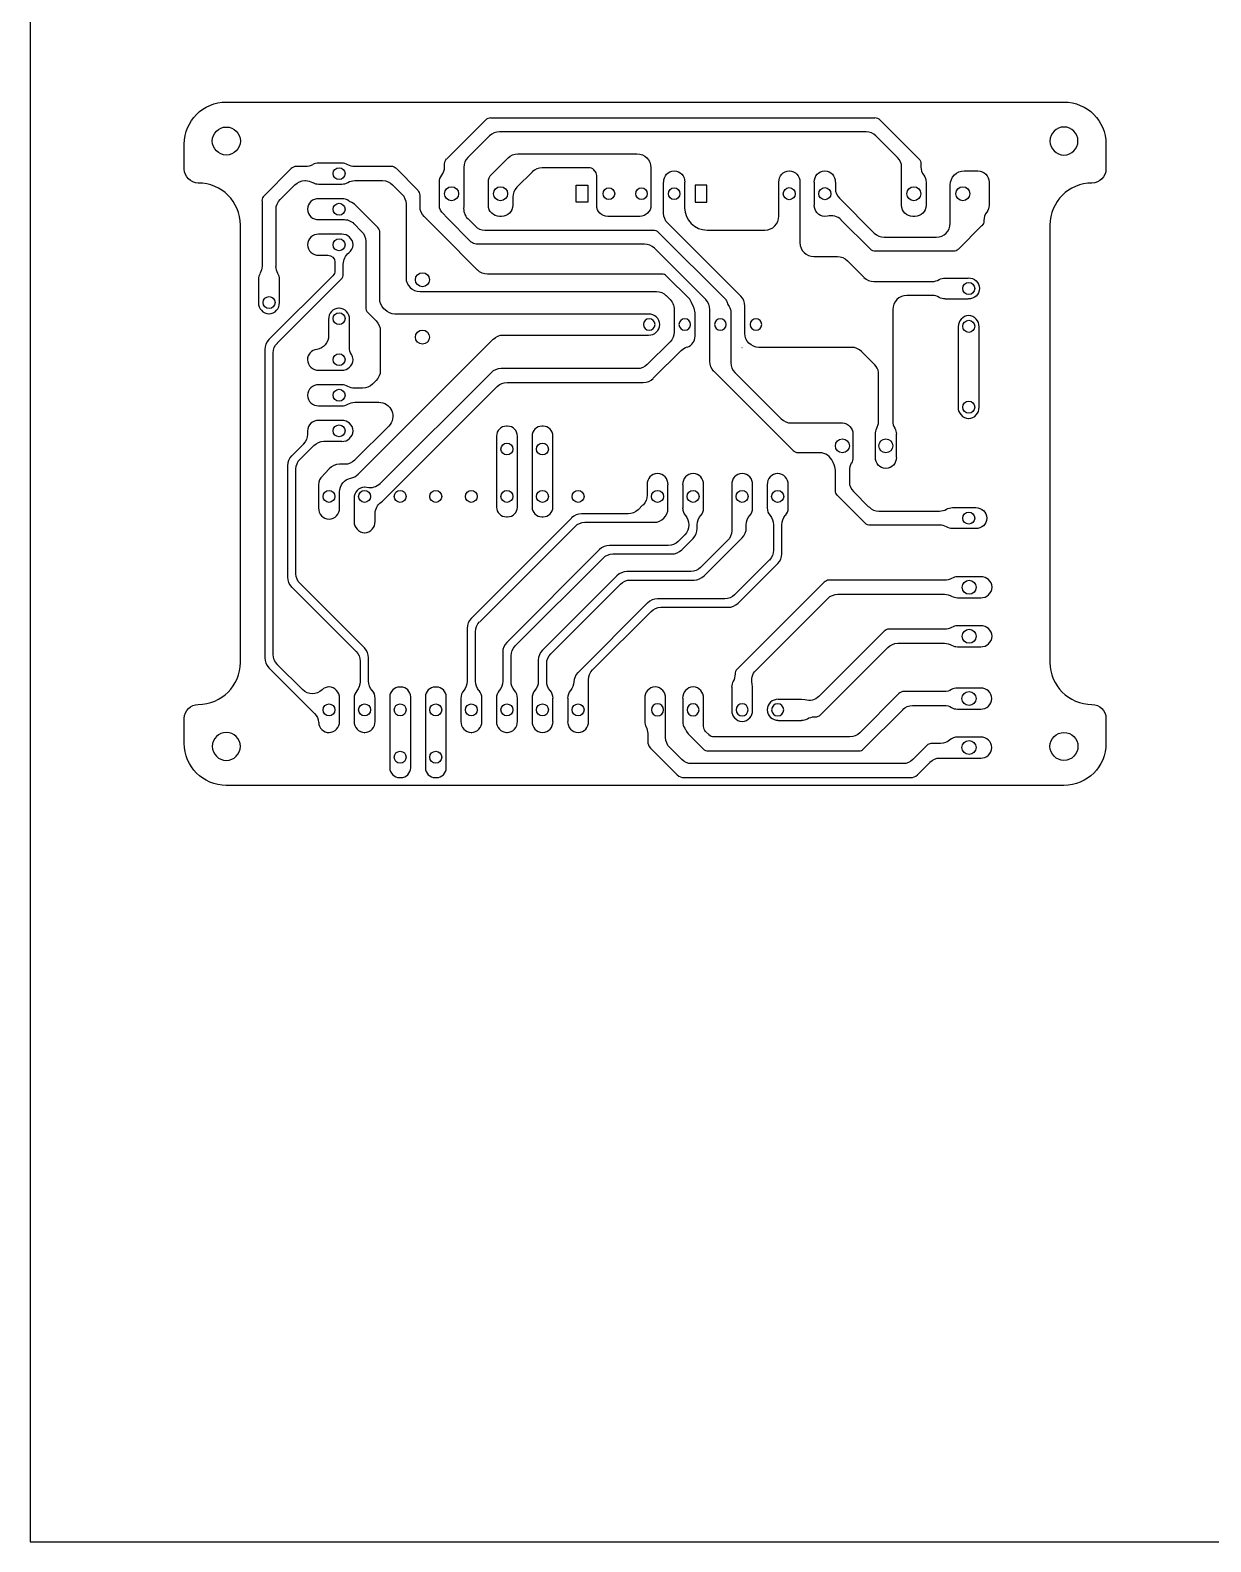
# Model space of a CAD drawing. Extents: x 112 to 478, y -155 to 77.
# Drawn here: x 112 to 196.3, y -155 to -47.1 of the extents above; entities that cross this region are included whole.
import ezdxf

# ---------------------------------------------------------------- set-up
doc = ezdxf.new("R2010")
doc.units = 0
for name, color, linetype in [('DEFAULT', 7, 'CONTINUOUS'), ('HOLES', 7, 'CONTINUOUS'), ('TRACES', 150, 'CONTINUOUS')]:
    doc.layers.add(name, color=color, linetype=linetype)

msp = doc.modelspace()

# ---------------------------------------------------------------- linework, layer by layer
at = {"layer": 'DEFAULT'}
for p, q in [((112, 76.67), (112, -155)), ((126, -52.22), (185.8, -52.22)), ((123, -57), (123, -55.22)), ((188.8, -55.22), (188.8, -57)), ((127, -92.22), (127, -61)), ((184.8, -61), (184.8, -92.22)), ((123, -98), (123, -96.22)), ((188.8, -96.22), (188.8, -98)), ((185.8, -101), (126, -101)), ((112, -155), (284, -155))]:
    msp.add_line(p, q, dxfattribs=at)
for centre in [(126, -55), (185.8, -98.22)]:
    msp.add_circle(centre, 1, dxfattribs=at)
at = {"layer": 'DEFAULT', "extrusion": (0, 0, -1)}
for centre in [(-185.8, -55), (-126, -98.22)]:
    msp.add_circle(centre, 1, dxfattribs=at)
for centre, radius, start, end in [((-126, -55.22), 3, 0, 90), ((-185.8, -55.22), 3, 90, 180), ((-124, -57), 1, 270, 0), ((-187.8, -57), 1, 180, 270), ((-124, -96.22), 1, 0, 90), ((-187.8, -96.22), 1, 90, 180), ((-126, -98), 3, 270, 0), ((-185.8, -98), 3, 180, 270)]:
    msp.add_arc(centre, radius, start, end, dxfattribs=at)
at = {"layer": 'DEFAULT'}
for centre, start, end in [((124, -61), 0, 90), ((187.8, -61), 90, 180), ((124, -92.22), 270, 360), ((187.8, -92.22), 180, 270)]:
    msp.add_arc(centre, 3, start, end, dxfattribs=at)
at = {"layer": 'HOLES'}
for p, q in [((150.98, -59.36), (150.98, -58.16)), ((150.98, -58.16), (151.81, -58.16)), ((151.81, -58.16), (151.81, -59.36)), ((160.31, -58.16), (159.48, -58.16)), ((159.48, -58.16), (159.48, -59.36)), ((160.31, -59.36), (160.31, -58.16)), ((151.81, -59.36), (150.98, -59.36)), ((159.48, -59.36), (160.31, -59.36))]:
    msp.add_line(p, q, dxfattribs=at)
for centre, radius in [((134.05, -57.33), 0.425), ((142.08, -58.76), 0.5), ((145.58, -58.76), 0.5), ((175.08, -58.76), 0.5), ((178.58, -58.76), 0.5), ((153.31, -58.76), 0.415), ((155.64, -58.76), 0.415), ((157.97, -58.76), 0.415), ((166.19, -58.76), 0.43), ((168.73, -58.76), 0.43), ((134.05, -59.87), 0.425), ((134.05, -62.41), 0.425), ((140, -64.9), 0.5), ((179, -65.53), 0.43), ((129.05, -66.53), 0.425), ((134.05, -67.68), 0.425), ((179, -68.23), 0.43), ((140, -69), 0.5), ((134.05, -70.61), 0.425), ((134.05, -73.15), 0.425), ((179, -74), 0.43), ((134.05, -75.69), 0.425), ((146.03, -76.99), 0.425), ((148.57, -76.99), 0.425), ((169.98, -76.76), 0.5), ((173.08, -76.76), 0.5), ((133.33, -80.37), 0.425), ((135.87, -80.37), 0.425), ((138.41, -80.37), 0.425), ((140.95, -80.37), 0.425), ((143.49, -80.37), 0.425), ((146.03, -80.37), 0.425), ((148.57, -80.37), 0.425), ((151.11, -80.37), 0.425), ((156.78, -80.37), 0.43), ((159.32, -80.37), 0.43), ((162.82, -80.37), 0.43), ((165.36, -80.37), 0.43), ((179, -81.92), 0.43), ((179.03, -86.86), 0.5), ((179.03, -90.36), 0.5), ((179.02, -94.8), 0.5), ((133.33, -95.61), 0.425), ((135.87, -95.61), 0.425), ((138.41, -95.61), 0.425), ((140.95, -95.61), 0.425), ((143.49, -95.61), 0.425), ((146.03, -95.61), 0.425), ((148.57, -95.61), 0.425), ((151.11, -95.61), 0.425), ((179.02, -98.3), 0.5), ((138.41, -98.99), 0.425), ((140.95, -98.99), 0.425)]:
    msp.add_circle(centre, radius, dxfattribs=at)
at = {"layer": 'HOLES', "extrusion": (0, 0, -1)}
for centre, radius in [((-156.19, -68.1), 0.415), ((-158.73, -68.1), 0.415), ((-161.27, -68.1), 0.415), ((-163.81, -68.1), 0.415), ((-156.78, -95.61), 0.43), ((-159.32, -95.61), 0.43), ((-162.82, -95.61), 0.43), ((-165.36, -95.61), 0.43)]:
    msp.add_circle(centre, radius, dxfattribs=at)
at = {"layer": 'TRACES'}
for p, q in [((141.73, -56.27), (144.52, -53.48)), ((144.87, -53.34), (172.29, -53.34)), ((172.65, -53.48), (175.44, -56.27)), ((144.79, -54.63), (143.25, -56.17)), ((171.67, -54.34), (145.5, -54.34)), ((173.92, -56.17), (172.38, -54.63)), ((146.82, -55.91), (155.31, -55.91)), ((130.63, -56.97), (128.69, -58.91)), ((131.66, -56.83), (130.98, -56.83)), ((134.25, -56.58), (132.59, -56.58)), ((137.78, -56.83), (135.17, -56.83)), ((139.68, -58.52), (138.14, -56.97)), ((141.58, -56.84), (141.58, -56.63)), ((142.95, -56.88), (142.95, -59.59)), ((144.95, -57.36), (146.11, -56.2)), ((151.88, -56.91), (148.55, -56.91)), ((152.29, -57.12), (152.23, -57.06)), ((156.31, -56.91), (156.31, -59.59)), ((157.97, -57.13), (157.97, -57.13)), ((166.2, -57.13), (166.2, -57.13)), ((168.73, -57.13), (168.73, -57.13)), ((174.21, -59.59), (174.21, -56.88)), ((175.58, -56.63), (175.58, -56.84)), ((178.68, -57.13), (179.65, -57.13)), ((129.84, -59.17), (130.9, -58.12)), ((131.6, -57.83), (131.66, -57.83)), ((132.59, -58.07), (134.25, -58.07)), ((135.17, -57.83), (137.16, -57.83)), ((137.87, -58.12), (138.54, -58.79)), ((141.21, -59.59), (141.21, -57.93)), ((144.71, -59.59), (144.71, -57.93)), ((147.85, -57.2), (146.75, -58.3)), ((152.44, -59.59), (152.44, -57.47)), ((157.22, -60.16), (157.22, -57.93)), ((158.72, -57.93), (158.72, -59.76)), ((165.45, -60.36), (165.45, -57.93)), ((166.95, -57.93), (166.95, -62.25)), ((167.98, -59.59), (167.98, -57.93)), ((169.48, -57.93), (169.48, -58.38)), ((175.95, -57.93), (175.95, -59.59)), ((177.68, -60.87), (177.68, -58.13)), ((180.45, -57.93), (180.45, -59.59)), ((128.55, -59.26), (128.55, -63.94)), ((134.25, -59.12), (132.59, -59.12)), ((139.83, -59.69), (139.83, -58.87)), ((146.45, -59.01), (146.45, -59.59)), ((169.77, -59.09), (172.25, -61.58)), ((129.55, -63.95), (129.55, -59.88)), ((131.79, -59.86), (131.79, -59.87)), ((135.14, -59.51), (134.96, -59.4)), ((136.81, -61.18), (135.14, -59.51)), ((138.83, -59.5), (138.83, -64.75)), ((141.35, -61.63), (140.12, -60.4)), ((145.65, -60.39), (145.51, -60.39)), ((155.51, -60.39), (153.24, -60.39)), ((168.91, -60.36), (168.73, -60.39)), ((168.73, -60.39), (168.73, -60.39)), ((175.15, -60.39), (175.01, -60.39)), ((132.59, -60.61), (134.25, -60.61)), ((134.25, -60.61), (134.32, -60.61)), ((135.11, -60.9), (135.66, -61.45)), ((143.49, -62.21), (141.73, -60.45)), ((143.23, -60.54), (143.76, -61.06)), ((144.46, -61.36), (149.42, -61.36)), ((149.42, -61.36), (152.42, -61.36)), ((152.42, -61.36), (156.47, -61.36)), ((156.83, -61.5), (161.63, -66.3)), ((162.73, -66.08), (157.52, -60.86)), ((160.32, -61.36), (164.45, -61.36)), ((171.99, -62.72), (169.88, -60.62)), ((179.94, -61.04), (178.26, -62.72)), ((180.08, -60.68), (180.08, -60.69)), ((131.79, -62.4), (131.79, -62.41)), ((134.25, -61.66), (132.59, -61.66)), ((135.05, -62.41), (135.05, -62.4)), ((135.95, -62.16), (135.95, -66.89)), ((136.95, -66.27), (136.95, -61.54)), ((143.93, -64.21), (141.35, -61.63)), ((149.42, -62.36), (143.84, -62.36)), ((152.42, -62.36), (149.42, -62.36)), ((155.85, -62.36), (152.42, -62.36)), ((172.96, -61.87), (176.68, -61.87)), ((132.59, -63.15), (133.25, -63.15)), ((133.75, -63.65), (133.75, -64.26)), ((160.23, -66.32), (156.56, -62.65)), ((167.95, -63.25), (169.63, -63.25)), ((170.34, -63.55), (171.53, -64.74)), ((177.9, -62.87), (172.34, -62.87)), ((133.6, -64.62), (129.04, -69.18)), ((134.35, -64.51), (134.35, -63.79)), ((150, -64.5), (144.64, -64.5)), ((153, -64.5), (150, -64.5)), ((157.08, -64.5), (153, -64.5)), ((159.09, -66.3), (157.43, -64.65)), ((128.3, -64.87), (128.3, -66.53)), ((129.64, -69.43), (134.2, -64.86)), ((129.79, -66.53), (129.79, -64.87)), ((138.99, -65), (138.99, -65)), ((139.83, -65.75), (150, -65.75)), ((150, -65.75), (153, -65.75)), ((153, -65.75), (156.7, -65.75)), ((172.23, -65.03), (176.39, -65.03)), ((177.31, -64.78), (178.97, -64.78)), ((179.77, -65.52), (179.77, -65.53)), ((157.41, -66.04), (157.69, -66.32)), ((159.22, -66.53), (159.09, -66.3)), ((159.34, -66.83), (159.22, -66.53)), ((163.02, -68.73), (163.02, -66.78)), ((176.39, -66.03), (174.58, -66.03)), ((178.97, -66.28), (177.31, -66.28)), ((129.04, -67.33), (129.05, -67.33)), ((133.3, -67.73), (133.3, -68.89)), ((134.05, -66.93), (134.04, -66.93)), ((134.79, -69.72), (134.79, -67.73)), ((136.1, -67.24), (136.69, -67.84)), ((137.33, -67.06), (137.25, -66.98)), ((156.14, -67.35), (138.04, -67.35)), ((157.98, -67.16), (157.97, -67.27)), ((157.97, -67.27), (157.97, -68.63)), ((159.46, -68.93), (159.46, -67.27)), ((160.52, -70.74), (160.52, -67.03)), ((162.02, -67.27), (162.02, -70.83)), ((173.58, -67.03), (173.58, -75)), ((179, -67.47), (179, -67.47)), ((136.99, -68.55), (136.99, -70.08)), ((145.77, -68.85), (156.14, -68.85)), ((156.94, -68.11), (156.94, -68.1)), ((178.25, -68.27), (178.25, -74)), ((179.74, -74), (179.75, -68.27)), ((128.75, -69.88), (128.75, -91.9)), ((129.35, -91.66), (129.35, -70.13)), ((135.41, -78.79), (145.06, -69.14)), ((136.99, -70.08), (136.99, -71.39)), ((157.68, -69.33), (156.05, -70.96)), ((156.48, -71.94), (158.46, -69.96)), ((162.81, -69.73), (162.82, -69.73)), ((162.81, -69.73), (162.82, -69.73)), ((170.64, -69.73), (164.02, -69.73)), ((172.29, -70.97), (171.35, -70.02)), ((131.79, -70.61), (131.79, -70.62)), ((135.05, -70.62), (135.05, -70.61)), ((132.59, -71.36), (134.25, -71.36)), ((136.69, -72.1), (136.43, -72.36)), ((144.9, -71.54), (136.98, -79.46)), ((155.34, -71.25), (145.61, -71.25)), ((146.04, -72.24), (155.77, -72.24)), ((166.48, -77.11), (160.82, -71.45)), ((162.31, -71.53), (165.62, -74.84)), ((172.57, -75.17), (172.57, -71.51)), ((131.79, -73.15), (131.79, -73.16)), ((134.25, -72.41), (132.59, -72.41)), ((135.73, -72.65), (135.17, -72.65)), ((137.14, -80.72), (145.33, -72.53)), ((132.59, -73.9), (134.25, -73.9)), ((135.17, -73.65), (136.35, -73.65)), ((136.35, -73.65), (136.89, -73.65)), ((134.25, -74.95), (132.59, -74.95)), ((137.59, -75.36), (135.16, -77.79)), ((146.08, -75.36), (145.99, -75.36)), ((148.62, -75.36), (148.53, -75.36)), ((166.32, -75.13), (169.99, -75.13)), ((172.45, -75.51), (172.57, -75.17)), ((178.99, -74.8), (179, -74.8)), ((131.79, -75.69), (131.79, -75.93)), ((131.79, -75.69), (131.79, -75.7)), ((132.96, -76.44), (134.25, -76.44)), ((135.05, -75.7), (135.05, -75.69)), ((145.29, -76.06), (145.29, -81.13)), ((146.78, -81.13), (146.78, -76.06)), ((147.83, -76.06), (147.83, -81.13)), ((149.32, -81.13), (149.32, -76.06)), ((170.73, -75.93), (170.73, -77.59)), ((172.34, -77.59), (172.34, -75.93)), ((173.83, -75.93), (173.83, -77.59)), ((131.5, -76.64), (130.67, -77.47)), ((131.27, -77.72), (132.25, -76.73)), ((168.36, -77.26), (166.83, -77.26)), ((130.37, -78.18), (130.37, -86.14)), ((130.97, -85.89), (130.97, -78.42)), ((133.34, -78.4), (132.76, -79.03)), ((134.46, -78.08), (134.08, -78.08)), ((156.79, -78.74), (156.78, -78.74)), ((159.33, -78.74), (159.32, -78.74)), ((162.83, -78.74), (162.82, -78.74)), ((165.37, -78.74), (165.36, -78.74)), ((169.48, -79.94), (169.48, -78.51)), ((170.48, -78.51), (170.48, -79.32)), ((173.09, -78.39), (173.08, -78.39)), ((132.59, -79.54), (132.59, -81.2)), ((135.88, -79.71), (135.87, -79.71)), ((136.04, -79.73), (135.88, -79.71)), ((156.04, -79.54), (156.04, -80.28)), ((157.53, -81.2), (157.53, -79.54)), ((158.58, -79.54), (158.58, -81.2)), ((160.07, -81.2), (160.07, -79.54)), ((162.08, -79.54), (162.08, -81.2)), ((163.57, -81.2), (163.57, -79.54)), ((164.62, -79.54), (164.62, -81.2)), ((166.11, -81.2), (166.11, -79.54)), ((134.08, -81.2), (134.08, -80.05)), ((135.13, -80.51), (135.13, -82.17)), ((137.06, -80.79), (137.14, -80.72)), ((171.61, -82.28), (169.63, -80.3)), ((170.78, -80.03), (171.88, -81.13)), ((133.33, -82), (133.34, -82)), ((136.62, -82.17), (136.62, -81.61)), ((150.65, -81.92), (143.49, -89.08)), ((145.99, -81.83), (146.08, -81.83)), ((148.53, -81.83), (148.62, -81.83)), ((154.69, -81.62), (151.36, -81.62)), ((155.74, -80.98), (155.4, -81.33)), ((157.53, -81.22), (157.53, -81.2)), ((162.08, -81.2), (162.08, -82.82)), ((172.59, -81.42), (176.91, -81.42)), ((177.84, -81.17), (179.5, -81.17)), ((180.3, -81.92), (180.3, -81.92)), ((135.87, -82.97), (135.88, -82.97)), ((144.09, -89.33), (150.9, -82.52)), ((151.6, -82.22), (156.53, -82.22)), ((159.02, -82.4), (159.02, -82.41)), ((159.62, -82.66), (159.62, -82.4)), ((163.12, -82.62), (163.12, -82.4)), ((165.06, -82.4), (165.06, -84.21)), ((165.66, -84.46), (165.66, -82.4)), ((176.92, -82.42), (171.97, -82.42)), ((179.5, -82.67), (177.84, -82.67)), ((157.55, -83.88), (153.35, -83.88)), ((158.73, -83.12), (158.26, -83.59)), ((158.51, -84.19), (159.33, -83.37)), ((161.78, -83.52), (159.86, -85.45)), ((160.11, -86.05), (162.83, -83.32)), ((152.65, -84.17), (146.03, -90.79)), ((146.63, -91.04), (152.9, -84.77)), ((153.6, -84.48), (157.8, -84.48)), ((164.77, -84.91), (162.29, -87.4)), ((162.54, -88), (165.37, -85.16)), ((153.88, -86.04), (148.57, -91.35)), ((159.15, -85.74), (154.59, -85.74)), ((179.86, -86.11), (178.21, -86.11)), ((130.67, -86.85), (135.26, -91.44)), ((135.86, -91.19), (131.27, -86.6)), ((149.17, -91.6), (154.13, -86.64)), ((154.84, -86.34), (159.4, -86.34)), ((168.67, -86.5), (162.47, -92.71)), ((177.28, -86.36), (169.03, -86.36)), ((169.65, -87.36), (177.28, -87.36)), ((180.66, -86.86), (180.66, -86.85)), ((156.07, -87.98), (151.11, -92.95)), ((161.58, -87.69), (156.78, -87.69)), ((157.03, -88.29), (161.83, -88.29)), ((163.8, -92.79), (168.94, -87.65)), ((178.21, -87.61), (179.86, -87.61)), ((152.15, -92.75), (156.32, -88.58)), ((143.19, -89.79), (143.19, -93.57)), ((143.79, -93.57), (143.79, -90.03)), ((172.96, -90), (168.31, -94.65)), ((177.28, -89.86), (173.31, -89.86)), ((179.86, -89.61), (178.21, -89.61)), ((180.66, -90.36), (180.66, -90.35)), ((145.73, -91.5), (145.73, -93.57)), ((168.41, -95.96), (173.22, -91.15)), ((173.93, -90.86), (177.28, -90.86)), ((178.21, -91.11), (179.86, -91.11)), ((129.04, -92.61), (132.3, -95.87)), ((131.44, -94.16), (129.64, -92.36)), ((135.55, -92.14), (135.55, -93.6)), ((136.15, -93.55), (136.15, -91.9)), ((146.33, -93.57), (146.33, -91.75)), ((148.27, -92.06), (148.27, -93.57)), ((148.87, -93.57), (148.87, -92.31)), ((151.86, -96.44), (151.86, -93.46)), ((163.57, -93.98), (163.54, -93.76)), ((133.34, -93.98), (133.33, -93.98)), ((134.08, -96.44), (134.08, -94.78)), ((135.13, -94.78), (135.13, -96.44)), ((136.62, -96.44), (136.62, -94.78)), ((137.67, -94.68), (137.67, -99.75)), ((138.46, -93.98), (138.37, -93.98)), ((139.16, -99.75), (139.16, -94.68)), ((140.21, -94.68), (140.21, -99.75)), ((141, -93.98), (140.91, -93.98)), ((141.7, -99.75), (141.7, -94.68)), ((142.75, -94.78), (142.75, -96.44)), ((144.24, -96.44), (144.24, -94.78)), ((145.29, -94.78), (145.29, -96.44)), ((146.78, -96.44), (146.78, -94.78)), ((147.83, -94.78), (147.83, -96.44)), ((149.32, -96.44), (149.32, -94.78)), ((150.37, -94.78), (150.37, -96.44)), ((155.87, -94.78), (155.87, -96.44)), ((156.62, -93.98), (156.61, -93.98)), ((157.36, -96.44), (157.36, -94.78)), ((158.58, -94.78), (158.58, -96.44)), ((159.33, -93.98), (159.32, -93.98)), ((160.07, -96.44), (160.07, -94.78)), ((162.08, -93.98), (162.08, -95.63)), ((163.57, -95.63), (163.57, -93.98)), ((167.06, -94.86), (165.4, -94.86)), ((167.31, -94.9), (167.06, -94.86)), ((174.02, -94.45), (171.23, -97.24)), ((177.27, -94.3), (174.37, -94.3)), ((179.85, -94.06), (178.19, -94.06)), ((180.65, -94.81), (180.65, -94.8)), ((164.6, -95.6), (164.6, -95.61)), ((171.49, -98.39), (174.29, -95.6)), ((174.99, -95.3), (177.27, -95.3)), ((178.19, -95.55), (179.85, -95.55)), ((157.36, -97.59), (157.36, -96.44)), ((160.07, -96.8), (160.07, -96.44)), ((162.82, -96.43), (162.83, -96.43)), ((165.4, -96.36), (167.06, -96.36)), ((167.98, -96.11), (168.06, -96.11)), ((133.33, -97.24), (133.34, -97.24)), ((135.87, -97.24), (135.88, -97.24)), ((143.49, -97.24), (143.5, -97.24)), ((146.03, -97.24), (146.04, -97.24)), ((148.57, -97.24), (148.58, -97.24)), ((151.11, -97.24), (151.12, -97.24)), ((156.08, -97.3), (156.08, -97.85)), ((158.86, -97.15), (158.97, -97.32)), ((158.97, -97.32), (160.04, -98.39)), ((160.46, -97.39), (160.22, -97.15)), ((170.52, -97.54), (160.81, -97.54)), ((176.08, -98.09), (175.01, -99.15)), ((176.29, -98), (176.08, -98.09)), ((176.99, -98), (176.29, -98)), ((179.85, -97.56), (178.19, -97.56)), ((156.29, -98.34), (158.19, -100.24)), ((158.52, -99.15), (157.66, -98.3)), ((160.39, -98.54), (171.14, -98.54)), ((176.94, -99.05), (178.19, -99.05)), ((178.19, -99.05), (179.85, -99.05)), ((180.65, -98.31), (180.65, -98.3)), ((174.31, -99.45), (159.22, -99.45)), ((175.34, -100.24), (176.24, -99.34)), ((138.37, -100.45), (138.46, -100.45)), ((140.91, -100.45), (141, -100.45)), ((158.68, -100.45), (174.84, -100.45))]:
    msp.add_line(p, q, dxfattribs=at)
at = {"layer": 'TRACES', "extrusion": (0, 0, -1)}
for centre, radius, start, end in [((-144.86, -53.79), 0.457, 42.7548, 92.2452), ((-172.31, -53.79), 0.457, 87.7548, 137.2452), ((-146.82, -56.91), 1, 45.1033, 90), ((-155.31, -56.91), 1, 90, 180), ((-131.67, -55.86), 0.966, 239.3415, 270.5491), ((-135.17, -55.83), 1, 270, 300.1093), ((-142.04, -56.61), 0.457, 357.7548, 47.2452), ((-158, -57.9), 0.774, 358.0061, 87.8566), ((-157.95, -57.9), 0.774, 92.1434, 181.9939), ((-166.22, -57.9), 0.774, 358.0061, 87.8566), ((-166.17, -57.9), 0.774, 92.1434, 181.9939), ((-168.75, -57.9), 0.774, 358.0061, 87.8566), ((-168.7, -57.9), 0.774, 92.1434, 181.9939), ((-175.13, -56.61), 0.457, 132.7548, 182.2452), ((-178.68, -58.13), 1, 0, 90), ((-179.65, -57.93), 0.8, 90, 180), ((-131.6, -58.83), 1, 45, 90), ((-131.66, -58.83), 1, 90, 120.1093), ((-135.16, -58.79), 0.966, 59.3415, 90.5491), ((-137.16, -58.83), 1, 90, 135), ((-142.01, -57.93), 0.8, 0, 37.3972), ((-145.51, -57.93), 0.8, 0, 45.2066), ((-175.15, -57.93), 0.8, 142.6028, 180), ((-130.55, -59.88), 1, 360, 45), ((-135.32, -58.46), 1, 290.5966, 305.5781), ((-137.83, -59.5), 1, 135, 180), ((-140.83, -59.69), 1, 315, 0), ((-142.01, -59.59), 0.8, 309.8819, 360), ((-142.15, -60.03), 0.597, 314.6908, 323.7184), ((-142.15, -59.59), 0.8, 180, 187.7739), ((-145.51, -59.59), 0.8, 270, 0), ((-145.65, -59.59), 0.8, 180, 270), ((-153.24, -59.59), 0.8, 270, 0), ((-155.51, -59.59), 0.8, 180, 270), ((-158.22, -60.16), 1, 315, 360), ((-168.75, -59.61), 0.774, 272.1434, 1.9939), ((-175.01, -59.59), 0.8, 270, 360), ((-175.15, -59.59), 0.8, 180, 270), ((-179.65, -59.59), 0.8, 180, 217.3972), ((-134.41, -61.6), 0.992, 84.9281, 135.2233), ((-134.95, -62.16), 1, 135, 180), ((-156.49, -61.81), 0.457, 87.7548, 137.2452), ((-179.63, -60.71), 0.457, 177.7548, 227.2452), ((-143.83, -61.9), 0.457, 267.7548, 317.2452), ((-133.25, -63.65), 0.5, 90, 180), ((-135.35, -63.79), 1, 0, 53.128), ((-169.63, -64.25), 1, 90, 135), ((-172.32, -62.41), 0.457, 267.7548, 317.2452), ((-177.92, -62.41), 0.457, 222.7548, 272.2452), ((-127.55, -63.94), 1, 180, 210.3208), ((-130.51, -63.96), 0.966, 329.5599, 0.5436), ((-133.25, -64.26), 0.5, 180, 225), ((-144.64, -63.5), 1, 270, 315), ((-156.7, -66.75), 1, 90, 134.845), ((-177.31, -65.63), 0.845, 60.0786, 90.1079), ((-179, -65.55), 0.774, 88.0061, 177.8566), ((-179, -65.5), 0.774, 182.1434, 271.9939), ((-137.95, -66.27), 1, 315, 360), ((-156.98, -67.03), 1, 135, 187.5841), ((-161.31, -66.64), 0.462, 133.0364, 165.0208), ((-161.18, -67.27), 0.843, 147.3444, 180.1387), ((-177.32, -65.4), 0.876, 270.4365, 299.377), ((-135.99, -68.55), 1, 135, 180), ((-138.04, -66.35), 1, 270, 315), ((-132.3, -68.89), 1, 180, 260.9762), ((-145.77, -69.85), 1, 45.009, 90), ((-156.97, -68.63), 1, 180, 225), ((-164.02, -68.73), 1, 270, 0), ((-130.35, -70.13), 1, 360, 45), ((-135.79, -69.72), 1, 328.4208, 360), ((-159.17, -70.67), 1, 45, 74.6905), ((-155.34, -70.25), 1, 225, 270), ((-161.52, -70.74), 1, 315, 0), ((-135.99, -71.39), 1, 180, 225), ((-146.04, -73.24), 1, 45, 90), ((-135.17, -71.65), 1, 270, 300.1093), ((-135.73, -71.65), 1, 225, 270), ((-135.16, -74.62), 0.966, 59.3415, 90.5491), ((-136.89, -74.65), 1, 90, 225), ((-169.95, -75.91), 0.784, 92.876, 181.2613), ((-173.21, -75.94), 0.876, 0.4363, 29.3651), ((-172.99, -75.93), 0.845, 150.0664, 180.108), ((-130.79, -75.93), 1, 180, 225), ((-132.96, -77.44), 1, 45, 90), ((-166.81, -76.8), 0.457, 267.7548, 317.2452), ((-169.89, -77.59), 0.845, 179.8921, 209.9214), ((-173.11, -77.61), 0.774, 272.1434, 1.9939), ((-173.06, -77.61), 0.774, 178.0061, 267.8566), ((-131.97, -78.42), 1, 0, 45), ((-134.46, -77.08), 1, 225, 270), ((-170.06, -77.6), 0.824, 329.9116, 338.7574), ((-135.08, -80.05), 1, 360, 79.0943), ((-136.27, -78.76), 1, 225, 283.4957), ((-137.62, -81.61), 1, 0, 55.4982), ((-155.04, -80.28), 1, 180, 225), ((-169.94, -79.96), 0.457, 312.7548, 2.2452), ((-154.69, -80.62), 1, 225, 270), ((-158.02, -82.4), 1, 138.9097, 180), ((-160.62, -82.4), 1, 0, 41.0903), ((-164.12, -82.4), 1, 0, 41.0903), ((-164.06, -82.4), 1, 138.9097, 180), ((-166.66, -82.4), 1, 0, 41.0903), ((-177.84, -82.02), 0.845, 59.8708, 90.11), ((-179.52, -81.96), 0.785, 88.8135, 177.0492), ((-179.52, -81.89), 0.784, 182.8734, 271.2639), ((-151.6, -83.22), 1, 45, 90), ((-158.02, -82.41), 1, 180, 225), ((-161.08, -82.82), 1, 180, 225), ((-171.95, -81.97), 0.457, 267.7548, 317.2452), ((-177.84, -81.82), 0.845, 269.8943, 299.7123), ((-157.55, -82.88), 1, 225, 270), ((-153.6, -85.48), 1, 45, 90), ((-164.06, -84.21), 1, 180, 225), ((-131.97, -85.89), 1, 315, 0), ((-159.15, -84.74), 1, 225, 270), ((-177.28, -85.36), 1, 239.8907, 270), ((-154.84, -87.34), 1, 45, 90), ((-161.58, -86.69), 1, 225, 270), ((-169.65, -88.36), 1, 45, 90), ((-177.28, -88.36), 1, 90, 120.1093), ((-157.03, -89.29), 1, 45, 90), ((-144.79, -90.03), 1, 0, 45), ((-177.28, -88.86), 1, 239.8907, 270), ((-130.35, -91.66), 1, 315, 0), ((-134.55, -92.14), 1, 135, 180), ((-147.33, -91.75), 1, 0, 45), ((-149.87, -92.31), 1, 0, 45), ((-173.93, -91.86), 1, 45, 90), ((-177.28, -91.86), 1, 90, 120.1093), ((-152.86, -93.46), 1, 0, 45), ((-164.51, -93.5), 1, 345.0161, 45), ((-134.55, -93.6), 1, 180, 219.8917), ((-137.15, -93.55), 1, 317.7368, 360), ((-142.19, -93.57), 1, 180, 221.0903), ((-144.79, -93.57), 1, 318.9097, 0), ((-144.73, -93.57), 1, 180, 221.0903), ((-147.33, -93.57), 1, 318.9097, 0), ((-147.27, -93.57), 1, 180, 221.0903), ((-149.87, -93.57), 1, 318.9097, 360), ((-149.81, -93.57), 1, 182.4318, 221.0903), ((-161.32, -93.05), 1, 180.2766, 210.1106), ((-132.15, -93.46), 1, 226.3905, 315), ((-167.6, -93.94), 1, 225, 287.0788), ((-177.27, -93.3), 1, 239.8907, 270), ((-131.59, -96.58), 1, 135, 175.6411), ((-174.99, -96.3), 1, 45, 90), ((-177.27, -96.3), 1, 90, 120.1093), ((-155.08, -97.3), 1, 151.9994, 180), ((-157.92, -97.51), 1, 144.1084, 158.7513), ((-160.57, -96.8), 0.5, 315, 360), ((-167.98, -97.11), 1, 59.8907, 90), ((-158.36, -97.59), 1, 315, 360), ((-160.81, -97.04), 0.5, 270, 315), ((-170.52, -96.54), 1, 225, 270), ((-176.99, -97), 1, 229.1034, 270), ((-159.22, -98.45), 1, 270, 315), ((-174.31, -98.45), 1, 225, 270), ((-176.94, -100.05), 1, 45, 90)]:
    msp.add_arc(centre, radius, start, end, dxfattribs=at)
at = {"layer": 'TRACES'}
for centre, radius, start, end in [((145.5, -55.34), 1, 90, 135), ((171.67, -55.34), 1, 45, 90), ((130.96, -57.28), 0.457, 87.7548, 137.2452), ((132.59, -57.42), 0.845, 89.8921, 119.9214), ((134.24, -57.46), 0.876, 60.623, 89.5635), ((137.8, -57.28), 0.457, 42.7548, 92.2452), ((140.58, -56.84), 1, 322.6028, 0), ((143.95, -56.88), 1, 135, 180), ((148.55, -57.91), 1, 90, 135), ((151.88, -57.41), 0.5, 45, 90), ((151.94, -57.47), 0.5, 0, 45), ((173.21, -56.88), 1, 0, 45), ((176.58, -56.84), 1, 180, 217.3972), ((132.6, -57.2), 0.876, 240.623, 269.5635), ((134.25, -57.23), 0.845, 269.8921, 299.9214), ((129, -59.24), 0.457, 132.7548, 182.2452), ((132.56, -59.89), 0.774, 88.0061, 177.8566), ((134.24, -59.99), 0.872, 55.4018, 89.4916), ((139.37, -58.86), 0.457, 357.7548, 47.2452), ((147.45, -59.01), 1, 135, 180), ((170.48, -58.38), 1, 180, 225), ((132.56, -59.84), 0.774, 182.1434, 271.9939), ((140.86, -60.97), 1, 35.9836, 50.1181), ((143.94, -59.83), 1, 172.2261, 225), ((160.32, -59.76), 1.6, 180, 270), ((164.45, -60.36), 1, 270, 360), ((169.18, -61.33), 1, 45, 105.2012), ((181.08, -60.68), 1, 142.6028, 180), ((136.5, -61.52), 0.457, 357.7548, 47.2452), ((144.46, -60.36), 1, 225, 270), ((176.68, -60.87), 1, 270, 0), ((132.56, -62.43), 0.774, 88.0061, 177.8566), ((132.56, -62.38), 0.774, 182.1434, 271.9939), ((134.27, -62.43), 0.774, 2.1434, 91.9939), ((134.32, -62.4), 0.725, 306.0969, 359.4854), ((155.85, -63.36), 1, 45, 90), ((167.95, -62.25), 1, 180, 270), ((172.96, -60.87), 1, 225, 270), ((129.17, -64.88), 0.876, 150.4207, 179.5602), ((128.95, -64.87), 0.845, 359.8943, 29.7123), ((133.85, -64.51), 0.5, 315, 0), ((157.1, -64.96), 0.457, 42.7548, 92.2452), ((172.23, -64.03), 1, 225, 270), ((139.83, -64.75), 1, 180, 270), ((176.4, -64.06), 0.966, 269.4509, 300.6585), ((129.07, -66.56), 0.774, 178.0061, 267.8566), ((129.02, -66.56), 0.774, 272.1434, 1.9939), ((136.41, -66.91), 0.457, 177.7548, 227.2452), ((158.62, -67.27), 0.844, 359.879, 31.142), ((159.52, -67.03), 1, 0, 45), ((162.73, -66.27), 1, 194.2091, 212.8962), ((162.02, -66.78), 1, 360, 45), ((174.58, -67.03), 1, 90, 180), ((176.39, -67.03), 1, 59.8907, 90), ((134.07, -67.71), 0.774, 92.1434, 181.9939), ((134.02, -67.71), 0.774, 358.0061, 87.8566), ((156.17, -68.13), 0.774, 2.1434, 91.9939), ((179.03, -68.24), 0.774, 92.1434, 181.9939), ((178.97, -68.24), 0.774, 358.0061, 87.8566), ((156.17, -68.08), 0.774, 268.0061, 357.8566), ((158.66, -68.94), 0.807, 287.7923, 0.469), ((129.75, -69.88), 1, 135, 180), ((132.55, -70.63), 0.761, 97.227, 178.3575), ((170.64, -70.73), 1, 45, 90), ((132.56, -70.59), 0.774, 182.1434, 271.9939), ((134.27, -70.59), 0.774, 268.0061, 357.8566), ((134.34, -70.61), 0.704, 0.1135, 31.7704), ((163.02, -70.83), 1, 180, 225), ((171.58, -71.68), 1, 9.6248, 44.9981), ((145.61, -72.25), 1, 90, 135), ((155.77, -71.24), 1, 270, 315), ((132.56, -73.18), 0.774, 88.0061, 177.8566), ((132.56, -73.13), 0.774, 182.1434, 271.9939), ((134.24, -73.28), 0.876, 60.623, 89.5635), ((134.25, -73.06), 0.845, 269.8921, 299.9214), ((179.02, -74.03), 0.774, 178.0061, 267.8566), ((178.97, -74.03), 0.774, 272.1434, 1.9939), ((132.56, -75.72), 0.774, 88.0061, 177.8566), ((134.27, -75.72), 0.774, 2.1434, 91.9939), ((145.99, -76.06), 0.7, 90, 180), ((146.08, -76.06), 0.7, 0, 90), ((148.53, -76.06), 0.7, 90, 180), ((148.62, -76.06), 0.7, 0, 90), ((166.32, -74.13), 1, 225, 270), ((174.55, -75.01), 0.966, 179.4571, 210.6711), ((134.27, -75.67), 0.774, 268.0061, 357.8566), ((131.37, -78.18), 1, 135, 180), ((168.36, -78.26), 1, 21.2619, 90), ((134.08, -79.08), 1, 90, 137.0033), ((156.81, -79.51), 0.774, 92.1434, 181.9939), ((156.76, -79.51), 0.774, 358.0061, 87.8566), ((159.35, -79.51), 0.774, 92.1434, 181.9939), ((159.3, -79.51), 0.774, 358.0061, 87.8566), ((162.85, -79.51), 0.774, 92.1434, 181.9939), ((162.8, -79.51), 0.774, 358.0061, 87.8566), ((165.39, -79.51), 0.774, 92.1434, 181.9939), ((165.34, -79.51), 0.774, 358.0061, 87.8566), ((168.48, -78.51), 1, 0, 30.1093), ((171.48, -78.51), 1, 149.8907, 180), ((133.41, -79.53), 0.826, 132.2069, 180.4066), ((134.7, -78.08), 1, 280.9057, 315), ((135.9, -80.48), 0.774, 92.1434, 181.9939), ((171.48, -79.32), 1, 180, 225), ((133.36, -81.22), 0.774, 178.0061, 267.8566), ((133.31, -81.22), 0.774, 272.1434, 1.9939), ((145.99, -81.13), 0.7, 180, 270), ((146.08, -81.13), 0.7, 270, 0), ((148.53, -81.13), 0.7, 180, 270), ((148.62, -81.13), 0.7, 270, 0), ((151.36, -82.62), 1, 90, 135), ((156.53, -81.22), 1, 270, 360), ((159.41, -81.2), 0.834, 179.7414, 220.6509), ((159.24, -81.2), 0.834, 319.3491, 0.2586), ((162.74, -81.2), 0.834, 319.3491, 0.2586), ((165.45, -81.2), 0.834, 179.7414, 220.6509), ((165.28, -81.2), 0.834, 319.3491, 0.2586), ((172.59, -80.42), 1, 225, 270), ((176.91, -80.42), 1, 270, 300.3208), ((135.9, -82.19), 0.774, 178.0061, 267.8566), ((135.85, -82.19), 0.774, 272.1434, 1.9939), ((158.62, -82.66), 1, 315, 0), ((162.12, -82.62), 1, 315, 360), ((176.92, -83.42), 1, 60.1035, 90), ((153.35, -84.88), 1, 90, 135), ((157.8, -83.48), 1, 270, 315), ((164.66, -84.46), 1, 315, 0), ((131.37, -86.14), 1, 180, 225), ((154.59, -86.74), 1, 90, 135), ((159.4, -85.34), 1, 270, 315), ((178.2, -86.96), 0.845, 89.8921, 119.9214), ((179.89, -86.88), 0.774, 2.1434, 91.9939), ((169.01, -86.81), 0.457, 87.7548, 137.2452), ((179.89, -86.83), 0.774, 268.0061, 357.8566), ((156.78, -88.69), 1, 90, 135), ((161.83, -87.29), 1, 270, 315), ((178.2, -86.76), 0.845, 240.0786, 270.1079), ((144.19, -89.79), 1, 135, 180), ((173.29, -90.31), 0.457, 87.7548, 137.2452), ((178.2, -90.46), 0.845, 89.8921, 119.9214), ((179.89, -90.38), 0.774, 2.1434, 91.9939), ((179.89, -90.33), 0.774, 268.0061, 357.8566), ((135.15, -91.9), 1, 0, 45), ((146.73, -91.5), 1, 135, 180), ((149.27, -92.06), 1, 135, 180), ((178.2, -90.26), 0.845, 240.0786, 270.1079), ((129.75, -91.9), 1, 180, 225), ((162.78, -93.04), 0.456, 132.7346, 181.8554), ((151.81, -93.66), 1, 135, 177.5682), ((162.92, -93.98), 0.845, 150.0773, 180.1079), ((133.33, -94.69), 0.715, 90.2913, 134.0765), ((133.31, -94.75), 0.774, 358.0061, 87.8566), ((135.96, -94.78), 0.835, 140.5146, 180.2382), ((135.79, -94.77), 0.833, 359.7205, 41.7901), ((138.37, -94.68), 0.7, 90, 180), ((138.46, -94.68), 0.7, 0, 90), ((140.91, -94.68), 0.7, 90, 180), ((141, -94.68), 0.7, 0, 90), ((143.58, -94.78), 0.834, 139.3491, 180.2586), ((143.41, -94.78), 0.834, 359.7414, 40.6509), ((146.12, -94.78), 0.834, 139.3491, 180.2586), ((145.95, -94.78), 0.834, 359.7414, 40.6509), ((148.66, -94.78), 0.834, 139.3491, 180.2586), ((148.49, -94.78), 0.834, 359.7414, 40.6509), ((151.2, -94.78), 0.834, 139.3491, 180.2586), ((156.64, -94.75), 0.774, 92.1434, 181.9939), ((156.59, -94.75), 0.774, 358.0061, 87.8566), ((159.35, -94.75), 0.774, 92.1434, 181.9939), ((159.3, -94.75), 0.774, 358.0061, 87.8566), ((165.38, -95.63), 0.774, 88.0061, 177.8566), ((174.35, -94.76), 0.457, 87.7548, 137.2452), ((178.19, -94.9), 0.845, 89.8921, 119.9214), ((179.88, -94.83), 0.774, 2.1434, 91.9939), ((179.88, -94.78), 0.774, 268.0061, 357.8566), ((162.85, -95.66), 0.774, 178.0061, 267.8566), ((162.8, -95.66), 0.774, 272.1434, 1.9939), ((165.38, -95.58), 0.774, 182.1434, 271.9939), ((168.08, -95.65), 0.457, 267.7548, 317.2452), ((178.19, -94.71), 0.845, 240.0786, 270.1079), ((133.36, -96.47), 0.768, 182.4436, 268.1049), ((133.31, -96.46), 0.774, 272.1434, 1.9939), ((135.9, -96.46), 0.774, 178.0061, 267.8566), ((135.85, -96.46), 0.774, 272.1434, 1.9939), ((143.52, -96.46), 0.774, 178.0061, 267.8566), ((143.47, -96.46), 0.774, 272.1434, 1.9939), ((146.06, -96.46), 0.774, 178.0061, 267.8566), ((146.01, -96.46), 0.774, 272.1434, 1.9939), ((148.6, -96.46), 0.774, 178.0061, 267.8566), ((148.55, -96.46), 0.774, 272.1434, 1.9939), ((151.14, -96.46), 0.774, 178.0061, 267.8566), ((151.09, -96.46), 0.774, 272.1434, 1.9939), ((156.72, -96.44), 0.847, 179.9123, 207.8475), ((159.42, -96.44), 0.84, 179.8227, 215.5858), ((167.06, -95.51), 0.845, 269.8921, 299.9214), ((156.72, -97.87), 0.64, 177.7548, 227.2452), ((178.19, -98.39), 0.834, 89.7448, 130.4626), ((179.88, -98.33), 0.774, 2.1434, 91.9939), ((160.38, -98.08), 0.457, 222.7548, 272.2452), ((171.16, -98.08), 0.457, 267.7548, 317.2452), ((179.88, -98.28), 0.774, 268.0061, 357.8566), ((138.37, -99.75), 0.7, 180, 270), ((138.46, -99.75), 0.7, 270, 0), ((140.91, -99.75), 0.7, 180, 270), ((141, -99.75), 0.7, 270, 0), ((158.66, -99.81), 0.64, 222.7548, 272.2452), ((174.87, -99.81), 0.64, 267.7548, 317.2452)]:
    msp.add_arc(centre, radius, start, end, dxfattribs=at)

doc.saveas('drawing.dxf')
